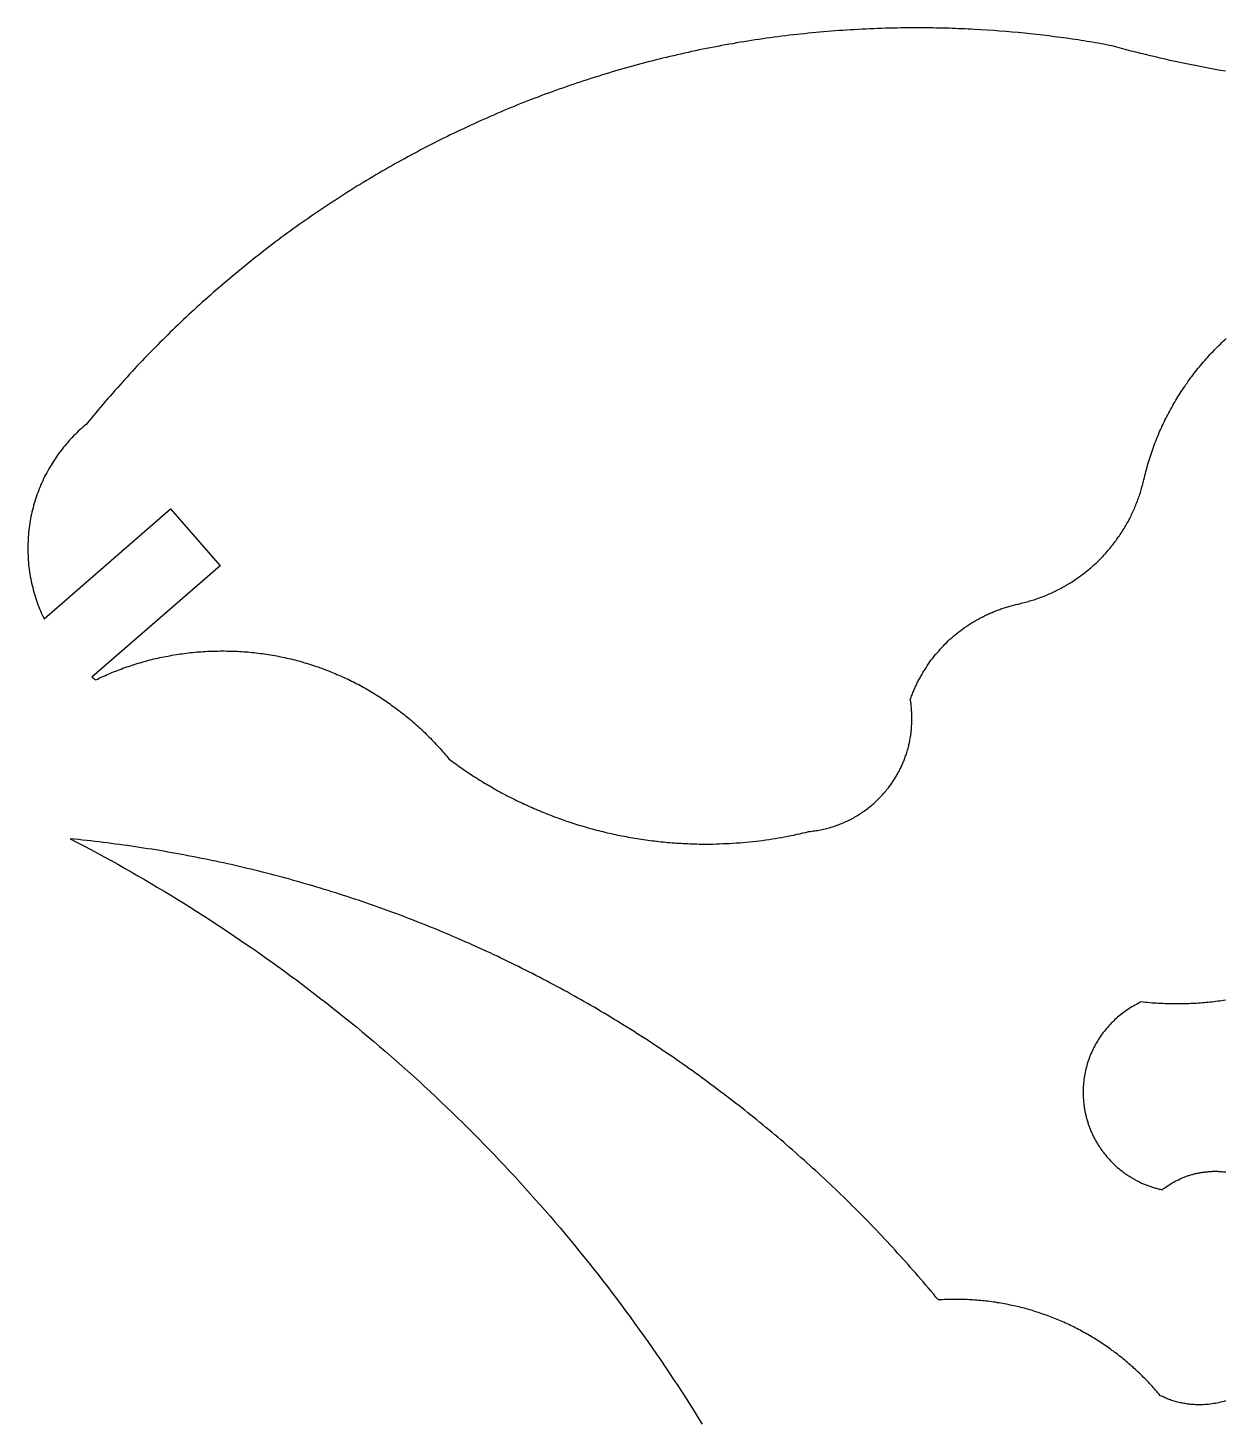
# Model space of a CAD drawing. Extents: x 25 to 747, y 34 to 1185.
# Drawn here: x 33.7 to 131.2, y 1071.4 to 1184.8 of the extents above; entities that cross this region are included whole.
import ezdxf

# ---------------------------------------------------------------- set-up
doc = ezdxf.new("R2010")
doc.units = 0
doc.layers.add('Default_Layer', color=1, linetype='CONTINUOUS')

msp = doc.modelspace()

# ---------------------------------------------------------------- linework, layer by layer
at = {"layer": 'Default_Layer'}
for points in [[(131.22, 1181.24), (130.8, 1181.31), (130.39, 1181.39), (129.97, 1181.46), (129.56, 1181.54), (129.15, 1181.62), (128.74, 1181.7), (128.33, 1181.78), (127.92, 1181.86), (127.51, 1181.95), (127.11, 1182.04), (126.71, 1182.12), (126.3, 1182.21), (125.9, 1182.3), (125.51, 1182.4), (125.11, 1182.49), (124.71, 1182.59), (124.32, 1182.68), (123.93, 1182.78), (123.54, 1182.88), (123.15, 1182.98), (122.76, 1183.09), (122.38, 1183.19), (121.99, 1183.3), (121.77, 1183.34), (121.54, 1183.38), (121.32, 1183.43), (121.09, 1183.47), (120.86, 1183.51), (120.63, 1183.55), (120.4, 1183.59), (120.17, 1183.63), (119.93, 1183.67), (119.7, 1183.71), (119.46, 1183.74), (119.23, 1183.78), (118.99, 1183.82), (118.75, 1183.85), (118.28, 1183.92), (117.8, 1183.99), (117.31, 1184.05), (116.83, 1184.11), (116.34, 1184.17), (115.84, 1184.23), (115.35, 1184.28), (114.85, 1184.33), (114.35, 1184.38), (113.84, 1184.43), (113.34, 1184.47), (112.83, 1184.51), (112.32, 1184.55), (111.81, 1184.58), (111.29, 1184.61), (110.78, 1184.64), (110.52, 1184.66), (110.26, 1184.67), (110, 1184.68), (109.74, 1184.69), (109.48, 1184.7), (109.22, 1184.71), (108.96, 1184.72), (108.7, 1184.73), (108.44, 1184.74), (108.17, 1184.74), (107.91, 1184.75), (107.65, 1184.75), (107.39, 1184.76), (107.12, 1184.76), (106.86, 1184.76), (106.6, 1184.77), (106.33, 1184.77), (106.07, 1184.77), (105.75, 1184.77), (105.43, 1184.77), (105.11, 1184.76), (104.79, 1184.76), (104.48, 1184.75), (104.16, 1184.75), (103.84, 1184.74), (103.53, 1184.73), (103.21, 1184.72), (102.89, 1184.71), (102.58, 1184.7), (102.26, 1184.69), (101.95, 1184.67), (101.63, 1184.66), (101.32, 1184.64), (101, 1184.62), (100.69, 1184.6), (100.37, 1184.58), (100.06, 1184.56), (99.75, 1184.54), (99.43, 1184.52), (99.12, 1184.49), (98.81, 1184.47), (98.49, 1184.44), (98.18, 1184.41), (97.87, 1184.39), (97.56, 1184.36), (97.25, 1184.33), (96.94, 1184.29), (96.63, 1184.26), (96.32, 1184.23), (96.01, 1184.19), (95.7, 1184.16), (95.39, 1184.12), (95.08, 1184.08), (94.77, 1184.04), (94.47, 1184), (94.16, 1183.96), (93.85, 1183.92), (93.54, 1183.87), (93.24, 1183.83), (92.93, 1183.78), (92.63, 1183.73), (92.32, 1183.69), (92.01, 1183.64), (91.71, 1183.59), (91.41, 1183.54), (91.1, 1183.48), (90.8, 1183.43), (90.49, 1183.38), (90.19, 1183.32), (89.89, 1183.26), (89.59, 1183.21), (89.28, 1183.15), (88.98, 1183.09), (88.68, 1183.03), (88.38, 1182.97), (88.08, 1182.9), (87.78, 1182.84), (87.48, 1182.77), (87.18, 1182.71), (86.88, 1182.64), (86.58, 1182.57), (86.29, 1182.5), (85.99, 1182.43), (85.69, 1182.36), (85.39, 1182.29), (85.1, 1182.22), (84.8, 1182.14), (84.5, 1182.07), (84.21, 1181.99), (83.91, 1181.92), (83.62, 1181.84), (83.33, 1181.76), (83.03, 1181.68), (82.74, 1181.6), (82.45, 1181.52), (82.15, 1181.43), (81.86, 1181.35), (81.57, 1181.26), (81.28, 1181.18), (80.99, 1181.09), (80.7, 1181), (80.41, 1180.91), (80.12, 1180.82), (79.83, 1180.73), (79.54, 1180.64), (79.25, 1180.55), (78.96, 1180.45), (78.68, 1180.36), (78.39, 1180.26), (78.1, 1180.17), (77.82, 1180.07), (77.53, 1179.97), (77.25, 1179.87), (76.96, 1179.77), (76.68, 1179.67), (76.39, 1179.56), (76.11, 1179.46), (75.83, 1179.36), (75.54, 1179.25), (75.26, 1179.14), (74.98, 1179.04), (74.7, 1178.93), (74.42, 1178.82), (74.14, 1178.71), (73.86, 1178.6), (73.58, 1178.49), (73.3, 1178.37), (73.02, 1178.26), (72.74, 1178.14), (72.47, 1178.03), (72.19, 1177.91), (71.91, 1177.79), (71.64, 1177.67), (71.36, 1177.55), (71.09, 1177.43), (70.81, 1177.31), (70.54, 1177.19), (70.27, 1177.07), (69.99, 1176.94), (69.72, 1176.82), (69.45, 1176.69), (69.18, 1176.56), (68.91, 1176.44), (68.64, 1176.31), (68.37, 1176.18), (68.1, 1176.05), (67.83, 1175.91), (67.56, 1175.78), (67.29, 1175.65), (67.02, 1175.51), (66.76, 1175.38), (66.49, 1175.24), (66.22, 1175.11), (65.96, 1174.97), (65.69, 1174.83), (65.43, 1174.69), (65.17, 1174.55), (64.9, 1174.41), (64.64, 1174.27), (64.38, 1174.12), (64.12, 1173.98), (63.86, 1173.83), (63.6, 1173.69), (63.34, 1173.54), (63.08, 1173.39), (62.82, 1173.25), (62.56, 1173.1), (62.3, 1172.95), (62.04, 1172.8), (61.79, 1172.64), (61.53, 1172.49), (61.28, 1172.34), (61.02, 1172.18), (60.77, 1172.03), (60.51, 1171.87), (60.26, 1171.71), (60.01, 1171.56), (59.75, 1171.4), (59.5, 1171.24), (59.25, 1171.08), (59, 1170.92), (58.75, 1170.75), (58.5, 1170.59), (58.25, 1170.43), (58.01, 1170.26), (57.76, 1170.1), (57.51, 1169.93), (57.26, 1169.77), (57.02, 1169.6), (56.77, 1169.43), (56.53, 1169.26), (56.28, 1169.09), (56.04, 1168.92), (55.8, 1168.75), (55.56, 1168.57), (55.31, 1168.4), (55.07, 1168.23), (54.83, 1168.05), (54.59, 1167.87), (54.35, 1167.7), (54.12, 1167.52), (53.88, 1167.34), (53.64, 1167.16), (53.4, 1166.98), (53.17, 1166.8), (52.93, 1166.62), (52.7, 1166.44), (52.46, 1166.25), (52.23, 1166.07), (52, 1165.89), (51.76, 1165.7), (51.53, 1165.51), (51.3, 1165.33), (51.07, 1165.14), (50.84, 1164.95), (50.61, 1164.76), (50.38, 1164.57), (50.16, 1164.38), (49.93, 1164.19), (49.7, 1164), (49.48, 1163.8), (49.25, 1163.61), (49.03, 1163.41), (48.8, 1163.22), (48.58, 1163.02), (48.36, 1162.83), (48.14, 1162.63), (47.91, 1162.43), (47.69, 1162.23), (47.47, 1162.03), (47.25, 1161.83), (47.04, 1161.63), (46.82, 1161.43), (46.6, 1161.22), (46.38, 1161.02), (46.17, 1160.81), (45.95, 1160.61), (45.74, 1160.4), (45.52, 1160.2), (45.31, 1159.99), (45.1, 1159.78), (44.89, 1159.57), (44.68, 1159.36), (44.47, 1159.15), (44.26, 1158.94), (44.05, 1158.73), (43.84, 1158.52), (43.63, 1158.3), (43.42, 1158.09), (43.22, 1157.88), (43.01, 1157.66), (42.81, 1157.45), (42.6, 1157.23), (42.4, 1157.01), (42.2, 1156.79), (42, 1156.57), (41.8, 1156.35), (41.59, 1156.13), (41.4, 1155.91), (41.2, 1155.69), (41, 1155.47), (40.8, 1155.25), (40.6, 1155.02), (40.41, 1154.8), (40.21, 1154.57), (40.02, 1154.35), (39.82, 1154.12), (39.63, 1153.9), (39.44, 1153.67), (39.25, 1153.44), (39.06, 1153.21), (38.87, 1152.98), (38.68, 1152.75), (38.49, 1152.52), (38.35, 1152.4), (38.22, 1152.29), (38.08, 1152.17), (37.95, 1152.05), (37.82, 1151.93), (37.69, 1151.81), (37.57, 1151.68), (37.44, 1151.56), (37.32, 1151.43), (37.2, 1151.3), (37.08, 1151.17), (36.96, 1151.03), (36.85, 1150.9), (36.73, 1150.76), (36.62, 1150.63), (36.51, 1150.49), (36.4, 1150.35), (36.29, 1150.21), (36.19, 1150.06), (36.08, 1149.92), (35.98, 1149.77), (35.88, 1149.62), (35.79, 1149.48), (35.69, 1149.32), (35.6, 1149.17), (35.51, 1149.02), (35.42, 1148.87), (35.33, 1148.71), (35.25, 1148.55), (35.16, 1148.4), (35.08, 1148.24), (35, 1148.08), (34.93, 1147.91), (34.85, 1147.75), (34.78, 1147.59), (34.71, 1147.42), (34.64, 1147.26), (34.58, 1147.09), (34.52, 1146.92), (34.45, 1146.75), (34.4, 1146.58), (34.34, 1146.41), (34.29, 1146.23), (34.23, 1146.06), (34.18, 1145.89), (34.14, 1145.71), (34.09, 1145.53), (34.05, 1145.36), (34.01, 1145.18), (33.97, 1145), (33.94, 1144.82), (33.91, 1144.64), (33.88, 1144.45), (33.85, 1144.27), (33.82, 1144.09), (33.8, 1143.9), (33.78, 1143.72), (33.76, 1143.53), (33.75, 1143.35), (33.74, 1143.16), (33.73, 1142.97), (33.72, 1142.78), (33.72, 1142.59), (33.72, 1142.4), (33.72, 1142.21), (33.72, 1142.01), (33.73, 1141.82), (33.74, 1141.63), (33.75, 1141.43), (33.77, 1141.24), (33.78, 1141.05), (33.8, 1140.86), (33.83, 1140.68), (33.85, 1140.49), (33.88, 1140.3), (33.91, 1140.12), (33.95, 1139.93), (33.98, 1139.75), (34.02, 1139.57), (34.06, 1139.39), (34.11, 1139.21), (34.15, 1139.03), (34.2, 1138.85), (34.25, 1138.68), (34.3, 1138.5), (34.36, 1138.33), (34.41, 1138.16), (34.47, 1137.99), (34.54, 1137.82), (34.6, 1137.65), (34.67, 1137.48), (34.74, 1137.32), (34.81, 1137.16), (34.88, 1137), (34.95, 1136.84), (35.03, 1136.68), (35.03, 1136.68), (45.33, 1145.62), (49.36, 1140.98), (38.93, 1131.93), (38.99, 1131.89), (39.06, 1131.83), (39.15, 1131.77), (39.25, 1131.7), (39.39, 1131.77), (39.53, 1131.84), (39.68, 1131.91), (39.82, 1131.97), (39.97, 1132.04), (40.11, 1132.1), (40.26, 1132.17), (40.4, 1132.23), (40.55, 1132.29), (40.7, 1132.35), (40.85, 1132.41), (41, 1132.47), (41.15, 1132.53), (41.3, 1132.58), (41.45, 1132.64), (41.61, 1132.7), (41.76, 1132.75), (41.91, 1132.8), (42.07, 1132.85), (42.22, 1132.91), (42.38, 1132.96), (42.53, 1133), (42.69, 1133.05), (42.85, 1133.1), (43.01, 1133.14), (43.16, 1133.19), (43.32, 1133.23), (43.48, 1133.28), (43.64, 1133.32), (43.81, 1133.36), (43.97, 1133.4), (44.13, 1133.44), (44.29, 1133.47), (44.45, 1133.51), (44.62, 1133.54), (44.78, 1133.58), (44.95, 1133.61), (45.11, 1133.64), (45.28, 1133.67), (45.44, 1133.7), (45.61, 1133.73), (45.78, 1133.76), (45.95, 1133.78), (46.11, 1133.81), (46.28, 1133.83), (46.45, 1133.86), (46.62, 1133.88), (46.79, 1133.9), (46.96, 1133.92), (47.13, 1133.93), (47.3, 1133.95), (47.47, 1133.97), (47.65, 1133.98), (47.82, 1133.99), (47.99, 1134.01), (48.16, 1134.02), (48.34, 1134.03), (48.51, 1134.03), (48.68, 1134.04), (48.86, 1134.05), (49.03, 1134.05), (49.21, 1134.05), (49.38, 1134.06), (49.56, 1134.06), (49.73, 1134.06), (49.91, 1134.05), (50.08, 1134.05), (50.25, 1134.05), (50.43, 1134.04), (50.6, 1134.03), (50.77, 1134.03), (50.94, 1134.02), (51.11, 1134.01), (51.29, 1133.99), (51.46, 1133.98), (51.63, 1133.97), (51.8, 1133.95), (51.97, 1133.94), (52.14, 1133.92), (52.3, 1133.9), (52.47, 1133.88), (52.64, 1133.86), (52.81, 1133.84), (52.98, 1133.81), (53.14, 1133.79), (53.31, 1133.76), (53.48, 1133.73), (53.64, 1133.71), (53.81, 1133.68), (53.98, 1133.65), (54.14, 1133.61), (54.3, 1133.58), (54.47, 1133.55), (54.63, 1133.51), (54.8, 1133.48), (54.96, 1133.44), (55.12, 1133.4), (55.28, 1133.36), (55.44, 1133.32), (55.61, 1133.28), (55.77, 1133.24), (55.93, 1133.19), (56.09, 1133.15), (56.25, 1133.1), (56.4, 1133.05), (56.56, 1133), (56.72, 1132.96), (56.88, 1132.9), (57.04, 1132.85), (57.19, 1132.8), (57.35, 1132.75), (57.5, 1132.69), (57.66, 1132.64), (57.81, 1132.58), (57.97, 1132.52), (58.12, 1132.46), (58.27, 1132.4), (58.43, 1132.34), (58.58, 1132.28), (58.73, 1132.22), (58.88, 1132.15), (59.03, 1132.09), (59.18, 1132.02), (59.33, 1131.95), (59.48, 1131.89), (59.63, 1131.82), (59.78, 1131.75), (59.92, 1131.68), (60.07, 1131.6), (60.22, 1131.53), (60.36, 1131.46), (60.51, 1131.38), (60.65, 1131.31), (60.79, 1131.23), (60.94, 1131.15), (61.08, 1131.07), (61.22, 1130.99), (61.36, 1130.91), (61.5, 1130.83), (61.65, 1130.75), (61.78, 1130.66), (61.92, 1130.58), (62.06, 1130.49), (62.2, 1130.41), (62.34, 1130.32), (62.47, 1130.23), (62.61, 1130.14), (62.74, 1130.05), (62.88, 1129.96), (63.01, 1129.87), (63.15, 1129.78), (63.28, 1129.68), (63.41, 1129.59), (63.54, 1129.49), (63.67, 1129.4), (63.8, 1129.3), (63.93, 1129.2), (64.06, 1129.1), (64.19, 1129), (64.32, 1128.9), (64.44, 1128.8), (64.57, 1128.7), (64.69, 1128.6), (64.82, 1128.49), (64.94, 1128.39), (65.07, 1128.28), (65.19, 1128.18), (65.31, 1128.07), (65.43, 1127.96), (65.55, 1127.85), (65.67, 1127.74), (65.79, 1127.63), (65.91, 1127.52), (66.03, 1127.41), (66.14, 1127.29), (66.26, 1127.18), (66.37, 1127.07), (66.49, 1126.95), (66.6, 1126.83), (66.71, 1126.72), (66.83, 1126.6), (66.94, 1126.48), (67.05, 1126.36), (67.16, 1126.24), (67.27, 1126.12), (67.37, 1126), (67.48, 1125.88), (67.59, 1125.75), (67.69, 1125.63), (67.8, 1125.51), (67.9, 1125.38), (68, 1125.26), (68.14, 1125.15), (68.28, 1125.05), (68.41, 1124.95), (68.55, 1124.86), (68.69, 1124.76), (68.82, 1124.66), (68.96, 1124.56), (69.1, 1124.47), (69.24, 1124.37), (69.38, 1124.28), (69.52, 1124.18), (69.66, 1124.09), (69.81, 1123.99), (69.95, 1123.9), (70.09, 1123.81), (70.23, 1123.72), (70.38, 1123.63), (70.52, 1123.54), (70.67, 1123.45), (70.81, 1123.36), (70.96, 1123.27), (71.1, 1123.19), (71.25, 1123.1), (71.4, 1123.01), (71.55, 1122.93), (71.69, 1122.84), (71.84, 1122.76), (71.99, 1122.68), (72.14, 1122.6), (72.29, 1122.51), (72.44, 1122.43), (72.59, 1122.35), (72.75, 1122.27), (72.9, 1122.19), (73.05, 1122.12), (73.2, 1122.04), (73.36, 1121.96), (73.51, 1121.89), (73.67, 1121.81), (73.82, 1121.74), (73.98, 1121.66), (74.13, 1121.59), (74.29, 1121.52), (74.44, 1121.45), (74.6, 1121.38), (74.76, 1121.31), (74.92, 1121.24), (75.08, 1121.17), (75.23, 1121.1), (75.39, 1121.03), (75.55, 1120.97), (75.71, 1120.9), (75.87, 1120.84), (76.03, 1120.77), (76.2, 1120.71), (76.36, 1120.65), (76.52, 1120.59), (76.68, 1120.53), (76.85, 1120.47), (77.01, 1120.41), (77.17, 1120.35), (77.34, 1120.29), (77.5, 1120.23), (77.67, 1120.18), (77.83, 1120.12), (78, 1120.07), (78.16, 1120.01), (78.33, 1119.96), (78.5, 1119.91), (78.66, 1119.86), (78.83, 1119.81), (79, 1119.76), (79.17, 1119.71), (79.34, 1119.66), (79.5, 1119.61), (79.67, 1119.57), (79.84, 1119.52), (80.01, 1119.48), (80.18, 1119.43), (80.36, 1119.39), (80.53, 1119.35), (80.7, 1119.31), (80.87, 1119.26), (81.04, 1119.22), (81.21, 1119.19), (81.39, 1119.15), (81.56, 1119.11), (81.73, 1119.07), (81.91, 1119.04), (82.08, 1119), (82.26, 1118.97), (82.43, 1118.94), (82.61, 1118.9), (82.78, 1118.87), (82.96, 1118.84), (83.13, 1118.81), (83.31, 1118.78), (83.49, 1118.76), (83.66, 1118.73), (83.84, 1118.7), (84.02, 1118.68), (84.2, 1118.65), (84.37, 1118.63), (84.55, 1118.61), (84.73, 1118.59), (84.91, 1118.57), (85.09, 1118.55), (85.27, 1118.53), (85.45, 1118.51), (85.63, 1118.49), (85.81, 1118.47), (85.99, 1118.46), (86.17, 1118.45), (86.35, 1118.43), (86.53, 1118.42), (86.71, 1118.41), (86.9, 1118.4), (87.08, 1118.39), (87.26, 1118.38), (87.44, 1118.37), (87.63, 1118.36), (87.81, 1118.36), (87.99, 1118.35), (88.18, 1118.35), (88.36, 1118.34), (88.54, 1118.34), (88.73, 1118.34), (88.91, 1118.34), (89.19, 1118.34), (89.47, 1118.34), (89.75, 1118.35), (90.02, 1118.36), (90.3, 1118.37), (90.57, 1118.38), (90.85, 1118.39), (91.12, 1118.41), (91.39, 1118.43), (91.67, 1118.44), (91.94, 1118.47), (92.2, 1118.49), (92.47, 1118.52), (92.74, 1118.54), (93.01, 1118.57), (93.27, 1118.61), (93.53, 1118.64), (93.8, 1118.67), (94.06, 1118.71), (94.31, 1118.75), (94.57, 1118.79), (94.83, 1118.83), (95.08, 1118.88), (95.33, 1118.92), (95.58, 1118.97), (95.83, 1119.02), (96.08, 1119.07), (96.33, 1119.13), (96.57, 1119.18), (96.81, 1119.24), (97.05, 1119.29), (97.28, 1119.35), (97.41, 1119.37), (97.53, 1119.38), (97.66, 1119.4), (97.78, 1119.41), (97.9, 1119.43), (98.02, 1119.45), (98.14, 1119.47), (98.26, 1119.5), (98.38, 1119.52), (98.5, 1119.55), (98.62, 1119.57), (98.74, 1119.6), (98.85, 1119.63), (98.97, 1119.67), (99.09, 1119.7), (99.2, 1119.74), (99.32, 1119.77), (99.43, 1119.81), (99.54, 1119.85), (99.66, 1119.89), (99.77, 1119.93), (99.88, 1119.98), (99.99, 1120.02), (100.1, 1120.07), (100.21, 1120.11), (100.32, 1120.16), (100.42, 1120.21), (100.53, 1120.26), (100.64, 1120.32), (100.74, 1120.37), (100.85, 1120.43), (100.95, 1120.48), (101.05, 1120.54), (101.15, 1120.6), (101.25, 1120.66), (101.35, 1120.72), (101.45, 1120.79), (101.55, 1120.85), (101.65, 1120.92), (101.75, 1120.98), (101.84, 1121.05), (101.94, 1121.12), (102.03, 1121.19), (102.12, 1121.26), (102.22, 1121.33), (102.31, 1121.41), (102.4, 1121.48), (102.49, 1121.56), (102.58, 1121.64), (102.66, 1121.71), (102.75, 1121.79), (102.83, 1121.87), (102.92, 1121.96), (103, 1122.04), (103.08, 1122.12), (103.17, 1122.21), (103.25, 1122.29), (103.32, 1122.38), (103.4, 1122.47), (103.48, 1122.56), (103.56, 1122.65), (103.63, 1122.74), (103.7, 1122.83), (103.78, 1122.92), (103.83, 1122.99), (103.89, 1123.07), (103.94, 1123.14), (104, 1123.21), (104.05, 1123.29), (104.1, 1123.37), (104.15, 1123.44), (104.2, 1123.52), (104.25, 1123.6), (104.3, 1123.67), (104.35, 1123.75), (104.4, 1123.83), (104.44, 1123.91), (104.49, 1123.99), (104.54, 1124.07), (104.58, 1124.15), (104.62, 1124.23), (104.67, 1124.31), (104.71, 1124.4), (104.75, 1124.48), (104.79, 1124.56), (104.83, 1124.65), (104.87, 1124.73), (104.91, 1124.82), (104.95, 1124.9), (104.98, 1124.99), (105.02, 1125.08), (105.05, 1125.16), (105.09, 1125.25), (105.12, 1125.34), (105.15, 1125.43), (105.18, 1125.52), (105.21, 1125.6), (105.24, 1125.69), (105.27, 1125.78), (105.3, 1125.87), (105.33, 1125.97), (105.35, 1126.06), (105.38, 1126.15), (105.4, 1126.24), (105.43, 1126.33), (105.45, 1126.43), (105.47, 1126.52), (105.49, 1126.61), (105.51, 1126.71), (105.53, 1126.8), (105.54, 1126.9), (105.56, 1126.99), (105.58, 1127.09), (105.59, 1127.18), (105.61, 1127.28), (105.62, 1127.37), (105.63, 1127.47), (105.64, 1127.57), (105.65, 1127.66), (105.66, 1127.76), (105.67, 1127.86), (105.67, 1127.96), (105.68, 1128.06), (105.68, 1128.15), (105.69, 1128.25), (105.69, 1128.35), (105.69, 1128.45), (105.69, 1128.55), (105.69, 1128.65), (105.69, 1128.76), (105.69, 1128.86), (105.68, 1128.96), (105.68, 1129.06), (105.67, 1129.16), (105.67, 1129.26), (105.66, 1129.36), (105.65, 1129.46), (105.64, 1129.56), (105.63, 1129.65), (105.62, 1129.75), (105.6, 1129.84), (105.59, 1129.93), (105.58, 1130.02), (105.56, 1130.11), (105.59, 1130.2), (105.63, 1130.29), (105.66, 1130.39), (105.7, 1130.48), (105.73, 1130.57), (105.77, 1130.66), (105.81, 1130.75), (105.84, 1130.83), (105.88, 1130.92), (105.92, 1131.01), (105.96, 1131.1), (106, 1131.19), (106.04, 1131.27), (106.08, 1131.36), (106.13, 1131.45), (106.17, 1131.53), (106.21, 1131.62), (106.26, 1131.7), (106.3, 1131.79), (106.35, 1131.87), (106.39, 1131.96), (106.44, 1132.04), (106.49, 1132.12), (106.54, 1132.21), (106.58, 1132.29), (106.63, 1132.37), (106.68, 1132.45), (106.73, 1132.53), (106.84, 1132.69), (106.94, 1132.85), (107.05, 1133.01), (107.16, 1133.16), (107.27, 1133.32), (107.39, 1133.47), (107.5, 1133.62), (107.62, 1133.76), (107.74, 1133.91), (107.87, 1134.05), (107.99, 1134.19), (108.12, 1134.33), (108.25, 1134.47), (108.38, 1134.6), (108.52, 1134.74), (108.65, 1134.87), (108.79, 1135), (108.93, 1135.12), (109.07, 1135.25), (109.22, 1135.37), (109.37, 1135.49), (109.51, 1135.61), (109.66, 1135.72), (109.82, 1135.83), (109.97, 1135.95), (110.13, 1136.05), (110.2, 1136.11), (110.28, 1136.16), (110.36, 1136.21), (110.44, 1136.26), (110.52, 1136.31), (110.6, 1136.36), (110.68, 1136.41), (110.77, 1136.46), (110.85, 1136.51), (110.93, 1136.56), (111.01, 1136.6), (111.1, 1136.65), (111.18, 1136.7), (111.26, 1136.74), (111.35, 1136.79), (111.43, 1136.83), (111.52, 1136.87), (111.6, 1136.92), (111.69, 1136.96), (111.78, 1137), (111.86, 1137.04), (111.95, 1137.08), (112.04, 1137.12), (112.13, 1137.16), (112.22, 1137.19), (112.3, 1137.23), (112.39, 1137.27), (112.48, 1137.3), (112.57, 1137.34), (112.66, 1137.37), (112.75, 1137.41), (112.85, 1137.44), (112.94, 1137.47), (113.03, 1137.51), (113.12, 1137.54), (113.21, 1137.57), (113.31, 1137.6), (113.4, 1137.62), (113.49, 1137.65), (113.59, 1137.68), (113.68, 1137.71), (113.77, 1137.73), (113.87, 1137.76), (113.96, 1137.78), (114.06, 1137.81), (114.16, 1137.83), (114.25, 1137.85), (114.35, 1137.87), (114.47, 1137.9), (114.59, 1137.93), (114.71, 1137.96), (114.82, 1137.99), (114.94, 1138.02), (115.06, 1138.05), (115.17, 1138.08), (115.29, 1138.12), (115.41, 1138.15), (115.52, 1138.19), (115.64, 1138.22), (115.75, 1138.26), (115.86, 1138.3), (115.98, 1138.34), (116.09, 1138.38), (116.2, 1138.42), (116.32, 1138.46), (116.43, 1138.51), (116.54, 1138.55), (116.65, 1138.6), (116.76, 1138.64), (116.87, 1138.69), (116.98, 1138.74), (117.08, 1138.79), (117.19, 1138.84), (117.3, 1138.89), (117.41, 1138.94), (117.51, 1138.99), (117.62, 1139.05), (117.72, 1139.1), (117.83, 1139.16), (117.93, 1139.21), (118.03, 1139.27), (118.14, 1139.33), (118.24, 1139.39), (118.34, 1139.45), (118.44, 1139.51), (118.54, 1139.57), (118.64, 1139.63), (118.74, 1139.69), (118.84, 1139.76), (118.94, 1139.82), (119.04, 1139.89), (119.13, 1139.96), (119.23, 1140.02), (119.32, 1140.09), (119.42, 1140.16), (119.51, 1140.23), (119.61, 1140.3), (119.7, 1140.37), (119.79, 1140.44), (119.88, 1140.52), (119.98, 1140.59), (120.07, 1140.66), (120.16, 1140.74), (120.25, 1140.81), (120.33, 1140.89), (120.42, 1140.97), (120.51, 1141.05), (120.59, 1141.13), (120.68, 1141.21), (120.76, 1141.29), (120.85, 1141.37), (120.93, 1141.45), (121.01, 1141.53), (121.1, 1141.61), (121.18, 1141.7), (121.26, 1141.78), (121.34, 1141.87), (121.42, 1141.95), (121.5, 1142.04), (121.57, 1142.13), (121.65, 1142.22), (121.73, 1142.31), (121.8, 1142.4), (121.88, 1142.49), (121.95, 1142.58), (122.02, 1142.67), (122.1, 1142.76), (122.17, 1142.85), (122.24, 1142.95), (122.31, 1143.04), (122.38, 1143.14), (122.44, 1143.23), (122.51, 1143.33), (122.58, 1143.42), (122.64, 1143.52), (122.71, 1143.62), (122.77, 1143.72), (122.84, 1143.82), (122.9, 1143.92), (122.96, 1144.02), (123.02, 1144.12), (123.08, 1144.22), (123.14, 1144.32), (123.2, 1144.43), (123.26, 1144.53), (123.31, 1144.63), (123.37, 1144.74), (123.42, 1144.84), (123.48, 1144.95), (123.53, 1145.05), (123.58, 1145.16), (123.63, 1145.27), (123.68, 1145.38), (123.73, 1145.48), (123.78, 1145.59), (123.83, 1145.7), (123.87, 1145.81), (123.92, 1145.92), (123.96, 1146.03), (124.01, 1146.14), (124.05, 1146.26), (124.09, 1146.37), (124.13, 1146.48), (124.17, 1146.59), (124.21, 1146.71), (124.25, 1146.82), (124.29, 1146.94), (124.32, 1147.05), (124.36, 1147.17), (124.39, 1147.28), (124.42, 1147.4), (124.46, 1147.52), (124.49, 1147.64), (124.52, 1147.75), (124.55, 1147.87), (124.58, 1147.99), (124.62, 1148.16), (124.66, 1148.33), (124.7, 1148.5), (124.74, 1148.67), (124.79, 1148.83), (124.83, 1149), (124.88, 1149.17), (124.93, 1149.33), (124.98, 1149.5), (125.03, 1149.66), (125.08, 1149.83), (125.13, 1149.99), (125.19, 1150.15), (125.24, 1150.32), (125.3, 1150.48), (125.36, 1150.64), (125.42, 1150.8), (125.48, 1150.96), (125.54, 1151.12), (125.6, 1151.28), (125.67, 1151.44), (125.73, 1151.59), (125.8, 1151.75), (125.86, 1151.91), (125.93, 1152.06), (126, 1152.22), (126.07, 1152.37), (126.14, 1152.52), (126.22, 1152.68), (126.29, 1152.83), (126.37, 1152.98), (126.44, 1153.13), (126.52, 1153.28), (126.6, 1153.43), (126.68, 1153.58), (126.76, 1153.73), (126.84, 1153.88), (126.92, 1154.02), (127, 1154.17), (127.09, 1154.31), (127.17, 1154.46), (127.26, 1154.6), (127.35, 1154.75), (127.44, 1154.89), (127.53, 1155.03), (127.62, 1155.17), (127.71, 1155.31), (127.8, 1155.45), (127.9, 1155.59), (127.99, 1155.73), (128.09, 1155.86), (128.18, 1156), (128.28, 1156.14), (128.38, 1156.27), (128.48, 1156.4), (128.58, 1156.54), (128.68, 1156.67), (128.79, 1156.8), (128.89, 1156.93), (128.99, 1157.06), (129.1, 1157.19), (129.21, 1157.32), (129.31, 1157.45), (129.42, 1157.58), (129.53, 1157.7), (129.64, 1157.83), (129.75, 1157.95), (129.87, 1158.07), (129.98, 1158.2), (130.09, 1158.32), (130.21, 1158.44), (130.32, 1158.56), (130.44, 1158.68), (130.56, 1158.8), (130.68, 1158.91), (130.8, 1159.03), (130.92, 1159.15), (131.04, 1159.26), (131.16, 1159.37), (131.28, 1159.49)], [(131.23, 1073.01), (131.1, 1072.97), (130.96, 1072.93), (130.82, 1072.9), (130.69, 1072.87), (130.55, 1072.84), (130.41, 1072.81), (130.27, 1072.79), (130.13, 1072.77), (129.98, 1072.75), (129.84, 1072.73), (129.7, 1072.72), (129.55, 1072.71), (129.4, 1072.7), (129.26, 1072.7), (129.11, 1072.7), (129, 1072.7), (128.89, 1072.7), (128.78, 1072.7), (128.68, 1072.71), (128.57, 1072.71), (128.46, 1072.72), (128.36, 1072.73), (128.25, 1072.75), (128.14, 1072.76), (128.04, 1072.77), (127.94, 1072.79), (127.83, 1072.81), (127.73, 1072.83), (127.63, 1072.85), (127.53, 1072.87), (127.42, 1072.89), (127.32, 1072.92), (127.22, 1072.94), (127.13, 1072.97), (127.03, 1073), (126.93, 1073.03), (126.83, 1073.06), (126.74, 1073.09), (126.64, 1073.13), (126.55, 1073.16), (126.45, 1073.2), (126.36, 1073.24), (126.27, 1073.28), (126.18, 1073.32), (126.09, 1073.36), (126, 1073.4), (125.91, 1073.44), (125.82, 1073.55), (125.72, 1073.67), (125.63, 1073.78), (125.53, 1073.89), (125.44, 1074), (125.34, 1074.11), (125.24, 1074.21), (125.14, 1074.32), (125.04, 1074.43), (124.94, 1074.53), (124.84, 1074.64), (124.74, 1074.75), (124.64, 1074.85), (124.53, 1074.95), (124.43, 1075.06), (124.33, 1075.16), (124.22, 1075.26), (124.11, 1075.36), (124.01, 1075.46), (123.9, 1075.56), (123.79, 1075.66), (123.69, 1075.75), (123.58, 1075.85), (123.47, 1075.95), (123.36, 1076.04), (123.25, 1076.14), (123.13, 1076.23), (123.02, 1076.33), (122.91, 1076.42), (122.8, 1076.51), (122.68, 1076.6), (122.57, 1076.69), (122.45, 1076.78), (122.34, 1076.87), (122.22, 1076.96), (122.1, 1077.05), (121.98, 1077.13), (121.87, 1077.22), (121.75, 1077.3), (121.63, 1077.39), (121.51, 1077.47), (121.39, 1077.55), (121.27, 1077.63), (121.15, 1077.72), (121.02, 1077.8), (120.9, 1077.88), (120.78, 1077.95), (120.65, 1078.03), (120.53, 1078.11), (120.4, 1078.18), (120.28, 1078.26), (120.15, 1078.33), (120.02, 1078.41), (119.9, 1078.48), (119.77, 1078.55), (119.64, 1078.62), (119.51, 1078.69), (119.38, 1078.76), (119.25, 1078.83), (119.12, 1078.9), (118.99, 1078.97), (118.86, 1079.03), (118.73, 1079.1), (118.6, 1079.16), (118.46, 1079.22), (118.33, 1079.29), (118.2, 1079.35), (118.06, 1079.41), (117.93, 1079.47), (117.79, 1079.53), (117.66, 1079.58), (117.52, 1079.64), (117.38, 1079.7), (117.25, 1079.75), (117.11, 1079.81), (116.97, 1079.86), (116.83, 1079.91), (116.69, 1079.96), (116.55, 1080.01), (116.42, 1080.06), (116.27, 1080.11), (116.13, 1080.16), (115.99, 1080.21), (115.85, 1080.25), (115.71, 1080.3), (115.57, 1080.34), (115.42, 1080.39), (115.28, 1080.43), (115.14, 1080.47), (114.99, 1080.51), (114.85, 1080.55), (114.71, 1080.59), (114.56, 1080.62), (114.41, 1080.66), (114.27, 1080.69), (114.12, 1080.73), (113.98, 1080.76), (113.83, 1080.79), (113.68, 1080.82), (113.53, 1080.86), (113.39, 1080.88), (113.24, 1080.91), (113.09, 1080.94), (112.94, 1080.97), (112.79, 1080.99), (112.64, 1081.01), (112.49, 1081.04), (112.34, 1081.06), (112.19, 1081.08), (112.04, 1081.1), (111.88, 1081.12), (111.73, 1081.14), (111.58, 1081.15), (111.43, 1081.17), (111.28, 1081.18), (111.12, 1081.2), (110.97, 1081.21), (110.82, 1081.22), (110.66, 1081.23), (110.51, 1081.24), (110.35, 1081.25), (110.2, 1081.26), (110.04, 1081.26), (109.89, 1081.27), (109.73, 1081.27), (109.58, 1081.28), (109.42, 1081.28), (109.26, 1081.28), (109.08, 1081.28), (108.89, 1081.27), (108.71, 1081.27), (108.53, 1081.27), (108.35, 1081.26), (108.18, 1081.25), (108.01, 1081.24), (107.85, 1081.23), (107.64, 1081.47), (107.44, 1081.72), (107.24, 1081.96), (107.03, 1082.2), (106.83, 1082.44), (106.62, 1082.68), (106.42, 1082.92), (106.21, 1083.16), (106, 1083.4), (105.79, 1083.64), (105.58, 1083.87), (105.38, 1084.11), (105.16, 1084.35), (104.95, 1084.58), (104.74, 1084.82), (104.53, 1085.05), (104.32, 1085.28), (104.1, 1085.52), (103.89, 1085.75), (103.67, 1085.98), (103.46, 1086.21), (103.24, 1086.44), (103.02, 1086.67), (102.8, 1086.9), (102.59, 1087.13), (102.37, 1087.35), (102.15, 1087.58), (101.93, 1087.81), (101.71, 1088.03), (101.48, 1088.26), (101.26, 1088.48), (101.04, 1088.7), (100.81, 1088.92), (100.59, 1089.15), (100.36, 1089.37), (100.14, 1089.59), (99.91, 1089.81), (99.68, 1090.03), (99.46, 1090.25), (99.23, 1090.46), (99, 1090.68), (98.77, 1090.9), (98.54, 1091.11), (98.31, 1091.33), (98.08, 1091.54), (97.84, 1091.76), (97.61, 1091.97), (97.38, 1092.18), (97.14, 1092.39), (96.91, 1092.6), (96.67, 1092.81), (96.44, 1093.02), (96.2, 1093.23), (95.96, 1093.44), (95.73, 1093.65), (95.49, 1093.85), (95.25, 1094.06), (95.01, 1094.26), (94.77, 1094.47), (94.53, 1094.67), (94.29, 1094.88), (94.04, 1095.08), (93.8, 1095.28), (93.56, 1095.48), (93.31, 1095.68), (93.07, 1095.88), (92.82, 1096.08), (92.58, 1096.28), (92.33, 1096.47), (92.08, 1096.67), (91.84, 1096.87), (91.59, 1097.06), (91.34, 1097.25), (91.09, 1097.45), (90.84, 1097.64), (90.59, 1097.83), (90.34, 1098.02), (90.09, 1098.21), (89.83, 1098.4), (89.58, 1098.59), (89.33, 1098.78), (89.07, 1098.97), (88.82, 1099.16), (88.56, 1099.34), (88.31, 1099.53), (88.05, 1099.71), (87.79, 1099.9), (87.53, 1100.08), (87.28, 1100.26), (87.02, 1100.44), (86.76, 1100.62), (86.5, 1100.8), (86.24, 1100.98), (85.98, 1101.16), (85.71, 1101.34), (85.45, 1101.51), (85.19, 1101.69), (84.93, 1101.87), (84.66, 1102.04), (84.4, 1102.21), (84.13, 1102.39), (83.87, 1102.56), (83.6, 1102.73), (83.33, 1102.9), (83.07, 1103.07), (82.8, 1103.24), (82.53, 1103.41), (82.26, 1103.58), (81.99, 1103.74), (81.72, 1103.91), (81.45, 1104.07), (81.18, 1104.24), (80.91, 1104.4), (80.64, 1104.56), (80.36, 1104.72), (80.09, 1104.89), (79.82, 1105.05), (79.54, 1105.21), (79.27, 1105.36), (78.99, 1105.52), (78.72, 1105.68), (78.44, 1105.83), (78.16, 1105.99), (77.88, 1106.14), (77.61, 1106.3), (77.33, 1106.45), (77.05, 1106.6), (76.77, 1106.75), (76.49, 1106.9), (76.21, 1107.05), (75.93, 1107.2), (75.64, 1107.35), (75.36, 1107.5), (75.08, 1107.64), (74.8, 1107.79), (74.51, 1107.93), (74.23, 1108.08), (73.94, 1108.22), (73.66, 1108.36), (73.37, 1108.5), (73.09, 1108.64), (72.8, 1108.78), (72.51, 1108.92), (72.22, 1109.06), (71.94, 1109.2), (71.65, 1109.33), (71.36, 1109.47), (71.07, 1109.6), (70.78, 1109.74), (70.49, 1109.87), (70.2, 1110), (69.9, 1110.13), (69.61, 1110.26), (69.32, 1110.39), (69.03, 1110.52), (68.73, 1110.65), (68.44, 1110.77), (68.14, 1110.9), (67.85, 1111.03), (67.55, 1111.15), (67.26, 1111.27), (66.96, 1111.4), (66.66, 1111.52), (66.37, 1111.64), (66.07, 1111.76), (65.77, 1111.88), (65.47, 1111.99), (65.17, 1112.11), (64.87, 1112.23), (64.57, 1112.34), (64.27, 1112.46), (63.97, 1112.57), (63.67, 1112.68), (63.36, 1112.79), (63.06, 1112.9), (62.76, 1113.01), (62.46, 1113.12), (62.15, 1113.23), (61.85, 1113.34), (61.54, 1113.45), (61.24, 1113.55), (60.93, 1113.66), (60.63, 1113.76), (60.32, 1113.86), (60.01, 1113.96), (59.7, 1114.06), (59.4, 1114.16), (59.09, 1114.26), (58.78, 1114.36), (58.47, 1114.46), (58.16, 1114.55), (57.85, 1114.65), (57.54, 1114.74), (57.23, 1114.84), (56.92, 1114.93), (56.61, 1115.02), (56.29, 1115.11), (55.98, 1115.2), (55.67, 1115.29), (55.35, 1115.38), (55.04, 1115.47), (54.73, 1115.55), (54.41, 1115.64), (54.1, 1115.72), (53.78, 1115.8), (53.46, 1115.89), (53.15, 1115.97), (52.83, 1116.05), (52.51, 1116.13), (52.2, 1116.21), (51.88, 1116.28), (51.56, 1116.36), (51.24, 1116.44), (50.92, 1116.51), (50.6, 1116.58), (50.28, 1116.66), (49.96, 1116.73), (49.64, 1116.8), (49.32, 1116.87), (49, 1116.94), (48.68, 1117.01), (48.35, 1117.07), (48.03, 1117.14), (47.71, 1117.2), (47.38, 1117.27), (47.06, 1117.33), (46.74, 1117.39), (46.41, 1117.45), (46.09, 1117.52), (45.76, 1117.57), (45.43, 1117.63), (45.11, 1117.69), (44.78, 1117.75), (44.45, 1117.8), (44.13, 1117.86), (43.8, 1117.91), (43.47, 1117.96), (43.14, 1118.01), (42.81, 1118.06), (42.49, 1118.11), (42.16, 1118.16), (41.83, 1118.21), (41.5, 1118.25), (41.17, 1118.3), (40.83, 1118.34), (40.5, 1118.39), (40.17, 1118.43), (39.84, 1118.47), (39.51, 1118.51), (39.17, 1118.55), (38.84, 1118.59), (38.51, 1118.62), (38.17, 1118.66), (37.84, 1118.7), (37.51, 1118.73), (37.17, 1118.76), (37.73, 1118.47), (38.28, 1118.18), (38.84, 1117.89), (39.39, 1117.59), (39.94, 1117.29), (40.49, 1116.99), (41.04, 1116.69), (41.58, 1116.38), (42.13, 1116.07), (42.67, 1115.76), (43.21, 1115.45), (43.75, 1115.13), (44.28, 1114.81), (44.82, 1114.49), (45.35, 1114.17), (45.88, 1113.85), (46.41, 1113.52), (46.94, 1113.19), (47.46, 1112.86), (47.98, 1112.52), (48.51, 1112.19), (49.02, 1111.85), (49.54, 1111.51), (50.06, 1111.17), (50.57, 1110.82), (51.08, 1110.47), (51.6, 1110.12), (52.1, 1109.77), (52.61, 1109.42), (53.11, 1109.06), (53.62, 1108.7), (54.12, 1108.34), (54.62, 1107.98), (55.11, 1107.61), (55.61, 1107.25), (56.1, 1106.88), (56.59, 1106.5), (57.08, 1106.13), (57.57, 1105.75), (58.06, 1105.38), (58.54, 1104.99), (59.02, 1104.61), (59.5, 1104.23), (59.98, 1103.84), (60.46, 1103.45), (60.93, 1103.06), (61.4, 1102.67), (61.87, 1102.27), (62.34, 1101.87), (62.8, 1101.47), (63.27, 1101.07), (63.73, 1100.67), (64.19, 1100.26), (64.65, 1099.85), (65.1, 1099.44), (65.56, 1099.03), (66.01, 1098.61), (66.46, 1098.2), (66.91, 1097.78), (67.35, 1097.36), (67.8, 1096.93), (68.24, 1096.51), (68.68, 1096.08), (69.12, 1095.65), (69.55, 1095.22), (69.99, 1094.79), (70.42, 1094.35), (70.85, 1093.91), (71.27, 1093.47), (71.7, 1093.03), (72.12, 1092.59), (72.54, 1092.14), (72.96, 1091.69), (73.38, 1091.24), (73.79, 1090.79), (74.21, 1090.34), (74.62, 1089.88), (75.03, 1089.42), (75.43, 1088.96), (75.84, 1088.5), (76.24, 1088.04), (76.64, 1087.57), (77.04, 1087.1), (77.43, 1086.63), (77.83, 1086.16), (78.22, 1085.69), (78.61, 1085.21), (78.99, 1084.73), (79.38, 1084.25), (79.76, 1083.77), (80.14, 1083.29), (80.52, 1082.8), (80.9, 1082.32), (81.27, 1081.83), (81.64, 1081.34), (82.01, 1080.84), (82.38, 1080.35), (82.75, 1079.85), (83.11, 1079.35), (83.47, 1078.85), (83.83, 1078.35), (84.19, 1077.84), (84.54, 1077.34), (84.89, 1076.83), (85.24, 1076.32), (85.59, 1075.8), (85.94, 1075.29), (86.28, 1074.77), (86.62, 1074.26), (86.96, 1073.74), (87.3, 1073.22), (87.63, 1072.69), (87.96, 1072.17), (88.29, 1071.64), (88.62, 1071.11)], [(131.22, 1105.62), (131.07, 1105.6), (130.91, 1105.58), (130.76, 1105.56), (130.6, 1105.54), (130.44, 1105.52), (130.29, 1105.5), (130.13, 1105.48), (129.97, 1105.47), (129.82, 1105.45), (129.66, 1105.43), (129.5, 1105.42), (129.34, 1105.41), (129.18, 1105.4), (129.03, 1105.38), (128.87, 1105.37), (128.71, 1105.37), (128.55, 1105.36), (128.39, 1105.35), (128.23, 1105.34), (128.07, 1105.34), (127.9, 1105.33), (127.74, 1105.33), (127.58, 1105.33), (127.42, 1105.33), (127.26, 1105.33), (127.07, 1105.33), (126.88, 1105.33), (126.69, 1105.33), (126.5, 1105.34), (126.31, 1105.34), (126.12, 1105.35), (125.94, 1105.36), (125.75, 1105.37), (125.57, 1105.38), (125.39, 1105.39), (125.21, 1105.4), (125.04, 1105.42), (124.87, 1105.43), (124.7, 1105.45), (124.53, 1105.47), (124.36, 1105.49), (124.23, 1105.43), (124.1, 1105.36), (123.97, 1105.29), (123.85, 1105.22), (123.72, 1105.15), (123.6, 1105.08), (123.47, 1105.01), (123.35, 1104.93), (123.23, 1104.85), (123.11, 1104.77), (123, 1104.69), (122.88, 1104.6), (122.77, 1104.51), (122.66, 1104.43), (122.54, 1104.33), (122.44, 1104.24), (122.33, 1104.15), (122.22, 1104.05), (122.12, 1103.95), (122.02, 1103.85), (121.92, 1103.75), (121.82, 1103.65), (121.72, 1103.55), (121.63, 1103.44), (121.54, 1103.33), (121.44, 1103.22), (121.36, 1103.11), (121.27, 1103), (121.18, 1102.88), (121.1, 1102.77), (121.02, 1102.65), (120.94, 1102.53), (120.86, 1102.41), (120.79, 1102.29), (120.72, 1102.17), (120.65, 1102.05), (120.58, 1101.92), (120.51, 1101.79), (120.45, 1101.67), (120.39, 1101.54), (120.33, 1101.41), (120.27, 1101.28), (120.21, 1101.14), (120.16, 1101.01), (120.11, 1100.87), (120.06, 1100.74), (120.02, 1100.6), (119.97, 1100.46), (119.93, 1100.32), (119.9, 1100.18), (119.86, 1100.04), (119.83, 1099.9), (119.8, 1099.75), (119.77, 1099.61), (119.74, 1099.47), (119.72, 1099.32), (119.7, 1099.17), (119.68, 1099.03), (119.67, 1098.88), (119.65, 1098.73), (119.64, 1098.58), (119.64, 1098.43), (119.63, 1098.28), (119.63, 1098.12), (119.63, 1098.01), (119.63, 1097.89), (119.64, 1097.77), (119.64, 1097.66), (119.65, 1097.55), (119.66, 1097.44), (119.67, 1097.33), (119.68, 1097.23), (119.69, 1097.15), (119.7, 1097.07), (119.71, 1096.98), (119.72, 1096.9), (119.74, 1096.82), (119.75, 1096.74), (119.77, 1096.66), (119.78, 1096.58), (119.8, 1096.5), (119.81, 1096.42), (119.83, 1096.34), (119.85, 1096.26), (119.87, 1096.19), (119.89, 1096.11), (119.91, 1096.03), (119.93, 1095.95), (119.95, 1095.88), (119.97, 1095.8), (120, 1095.72), (120.02, 1095.65), (120.05, 1095.57), (120.07, 1095.49), (120.1, 1095.42), (120.13, 1095.34), (120.15, 1095.27), (120.18, 1095.2), (120.21, 1095.12), (120.24, 1095.05), (120.27, 1094.98), (120.3, 1094.9), (120.33, 1094.83), (120.37, 1094.76), (120.4, 1094.69), (120.43, 1094.62), (120.47, 1094.54), (120.5, 1094.47), (120.54, 1094.4), (120.58, 1094.33), (120.61, 1094.27), (120.65, 1094.2), (120.69, 1094.13), (120.73, 1094.06), (120.77, 1093.99), (120.81, 1093.93), (120.85, 1093.86), (120.89, 1093.79), (120.93, 1093.73), (120.98, 1093.66), (121.02, 1093.6), (121.07, 1093.53), (121.11, 1093.47), (121.16, 1093.4), (121.2, 1093.34), (121.25, 1093.28), (121.29, 1093.22), (121.34, 1093.15), (121.44, 1093.03), (121.54, 1092.91), (121.64, 1092.79), (121.74, 1092.68), (121.85, 1092.56), (121.96, 1092.45), (122.07, 1092.34), (122.18, 1092.23), (122.3, 1092.13), (122.41, 1092.02), (122.53, 1091.92), (122.65, 1091.82), (122.77, 1091.73), (122.84, 1091.68), (122.9, 1091.63), (122.96, 1091.59), (123.03, 1091.54), (123.09, 1091.5), (123.15, 1091.45), (123.22, 1091.41), (123.28, 1091.36), (123.35, 1091.32), (123.42, 1091.28), (123.48, 1091.24), (123.55, 1091.2), (123.62, 1091.16), (123.68, 1091.12), (123.75, 1091.08), (123.82, 1091.04), (123.89, 1091), (123.96, 1090.96), (124.03, 1090.93), (124.1, 1090.89), (124.17, 1090.86), (124.24, 1090.82), (124.31, 1090.79), (124.39, 1090.75), (124.46, 1090.72), (124.53, 1090.69), (124.61, 1090.66), (124.68, 1090.63), (124.75, 1090.6), (124.83, 1090.57), (124.9, 1090.54), (124.98, 1090.51), (125.05, 1090.49), (125.13, 1090.46), (125.2, 1090.43), (125.28, 1090.41), (125.36, 1090.38), (125.43, 1090.36), (125.51, 1090.34), (125.59, 1090.32), (125.67, 1090.3), (125.75, 1090.27), (125.82, 1090.26), (125.9, 1090.24), (125.98, 1090.22), (126.06, 1090.2), (126.17, 1090.29), (126.29, 1090.37), (126.4, 1090.45), (126.52, 1090.53), (126.64, 1090.61), (126.76, 1090.69), (126.88, 1090.76), (127.01, 1090.83), (127.13, 1090.9), (127.26, 1090.96), (127.39, 1091.02), (127.52, 1091.08), (127.65, 1091.14), (127.72, 1091.17), (127.78, 1091.2), (127.85, 1091.22), (127.92, 1091.25), (127.99, 1091.28), (128.05, 1091.3), (128.12, 1091.32), (128.19, 1091.35), (128.26, 1091.37), (128.33, 1091.39), (128.4, 1091.41), (128.47, 1091.43), (128.54, 1091.45), (128.61, 1091.47), (128.68, 1091.49), (128.75, 1091.51), (128.83, 1091.52), (128.9, 1091.54), (128.97, 1091.55), (129.04, 1091.57), (129.12, 1091.58), (129.19, 1091.6), (129.26, 1091.61), (129.34, 1091.62), (129.41, 1091.63), (129.48, 1091.64), (129.56, 1091.65), (129.63, 1091.66), (129.71, 1091.67), (129.78, 1091.67), (129.86, 1091.68), (129.93, 1091.68), (130.01, 1091.69), (130.09, 1091.69), (130.16, 1091.7), (130.24, 1091.7), (130.32, 1091.7), (130.39, 1091.7), (130.48, 1091.7), (130.56, 1091.7), (130.65, 1091.69), (130.73, 1091.69), (130.82, 1091.69), (130.9, 1091.68), (130.99, 1091.67), (131.07, 1091.67), (131.15, 1091.66), (131.24, 1091.65)]]:
    msp.add_lwpolyline(points, dxfattribs=at)

doc.saveas('drawing.dxf')
